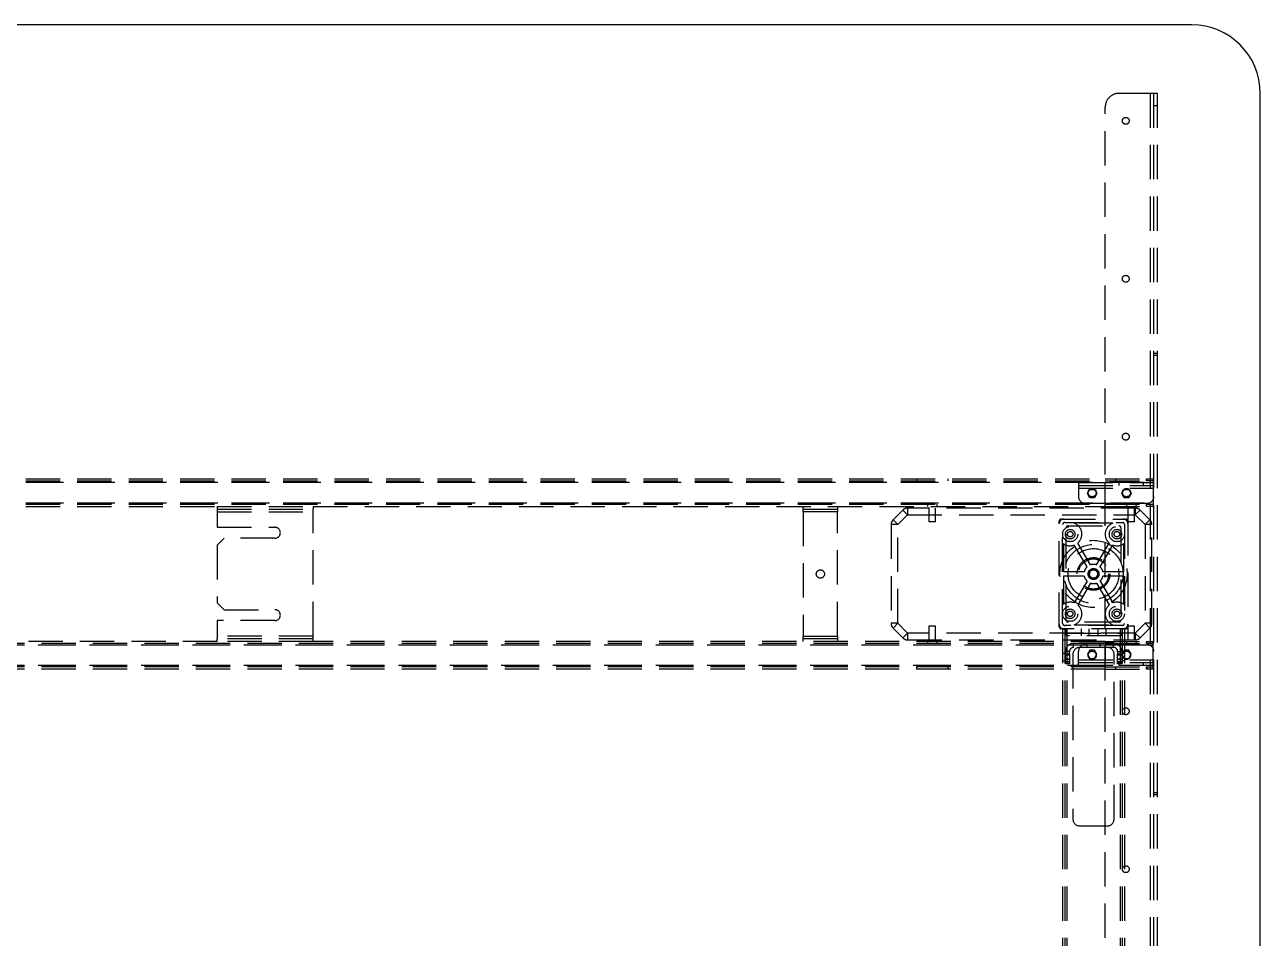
# Model space of a CAD drawing. Header units: millimetres. Extents: x -429 to 16771, y -1239 to 5751.
# Drawn here: x 8200 to 9100, y 1018 to 1683 of the extents above; entities that cross this region are included whole.
import ezdxf

# ---------------------------------------------------------------- set-up
doc = ezdxf.new("R2010")
doc.units = ezdxf.units.MM
doc.header["$LTSCALE"] = 100
doc.linetypes.add('HIDDEN', pattern=[0.375, 0.25, -0.125])

msp = doc.modelspace()

# ---------------------------------------------------------------- linework, layer by layer
at = {"color": 7, "linetype": 'Continuous', "lineweight": -3}
for p, q in [((9050, 1683.4), (7350, 1683.4)), ((9100, 933.4), (9100, 1633.4))]:
    msp.add_line(p, q, dxfattribs=at)
at = {"color": 7, "linetype": 'HIDDEN', "lineweight": -3}
for p, q in [((9020, 1633.4), (8997, 1633.4)), ((9020, 933.4), (9020, 1633.4)), ((9025, 1633.4), (9020, 1633.4)), ((9020, 933.4), (9020, 1633.4)), ((9022.5, 933.4), (9022.5, 1633.4)), ((9025, 933.4), (9025, 1633.4)), ((8987, 943.4), (8987, 1623.4)), ((9022.5, 1624.55), (9025, 1624.55)), ((9025, 1443.98), (9022.5, 1443.98)), ((9022.5, 1442.83), (9025, 1442.83)), ((7413, 1352.65), (8987, 1352.65)), ((7413, 1351.15), (8987, 1351.15)), ((8849.5, 1352.65), (8849.5, 1351.15)), ((8872.5, 1351.15), (8872.5, 1352.65)), ((8987, 1352.65), (9017, 1352.65)), ((8987, 1351.15), (9017, 1351.15)), ((8994.5, 1352.65), (8994.5, 1351.15)), ((9017, 1351.15), (9017, 1352.65)), ((9017, 1352.65), (9022, 1352.65)), ((9022, 1351.15), (9017, 1351.15)), ((9017.5, 1351.15), (9017.5, 1352.65)), ((9022, 1352.65), (9022, 1351.15)), ((9022, 1351.15), (9022, 1350.15)), ((7378, 1350.15), (9022, 1350.15)), ((7378, 1350.15), (9022, 1350.15)), ((7413, 1350.15), (8987, 1350.15)), ((7413, 1350.15), (8987, 1350.15)), ((8967.5, 1349.9), (8967.5, 1345.9)), ((8967.5, 1349.9), (9022.5, 1349.9)), ((8967.5, 1347.9), (9022.5, 1347.9)), ((8967.5, 1345.9), (9022.5, 1345.9)), ((8967.5, 1345.9), (8967.5, 1339.9)), ((8967.5, 1345.9), (9022.5, 1345.9)), ((8967.5, 1345.9), (9022.5, 1345.9)), ((8967.5, 1345.9), (9022.5, 1345.9)), ((8974.03, 1341.9), (8975.77, 1344.9)), ((8975.77, 1338.9), (8974.03, 1341.9)), ((8975.77, 1344.9), (8979.23, 1344.9)), ((8979.23, 1344.9), (8980.96, 1341.9)), ((8980.96, 1341.9), (8979.23, 1338.9)), ((8987, 1335.15), (8987, 1350.15)), ((8997, 1349.9), (8997, 1347.9)), ((8999.03, 1341.9), (9000.77, 1344.9)), ((9000.77, 1338.9), (8999.03, 1341.9)), ((9000.77, 1344.9), (9004.23, 1344.9)), ((9004.23, 1344.9), (9005.96, 1341.9)), ((9005.96, 1341.9), (9004.23, 1338.9)), ((9015, 1347.9), (9015, 1349.9)), ((9022, 1350.15), (9022, 1335.15)), ((7378, 1335.15), (9022, 1335.15)), ((7378, 1335.15), (9022, 1335.15)), ((7413, 1335.15), (8987, 1335.15)), ((7413, 1335.15), (8987, 1335.15)), ((7413, 1334.15), (8987, 1334.15)), ((7413, 1332.65), (8340, 1332.65)), ((8340, 1332.65), (8340, 1330.65)), ((8340, 1332.65), (8410, 1332.65)), ((8410, 1332.65), (8410, 1330.65)), ((8410, 1332.65), (8987, 1332.65)), ((8767, 1328.65), (8767, 1332.65)), ((8792, 1332.65), (8792, 1328.65)), ((8857.5, 1334.15), (8857.5, 1332.65)), ((8864.5, 1332.65), (8864.5, 1334.15)), ((8972.5, 1334.9), (9017.5, 1334.9)), ((8979.23, 1338.9), (8975.77, 1338.9)), ((8987, 1334.15), (9017, 1334.15)), ((8987, 1332.65), (9017, 1332.65)), ((9004.23, 1338.9), (9000.77, 1338.9)), ((9002.5, 1334.15), (9002.5, 1332.65)), ((9009.5, 1332.65), (9009.5, 1334.15)), ((9017, 1332.65), (9017, 1334.15)), ((9017, 1334.15), (9022, 1334.15)), ((9022, 1332.65), (9017, 1332.65)), ((9022, 1335.15), (9022, 1334.15)), ((9022, 1334.15), (9022, 1332.65)), ((8340, 1330.65), (8410, 1330.65)), ((8340, 1330.65), (8340, 1328.65)), ((8340, 1328.65), (8410, 1328.65)), ((8340, 1328.65), (8410, 1328.65)), ((8340, 1328.65), (8340, 1317.4)), ((8410, 1328.65), (8410, 1330.65)), ((8410, 1238.15), (8410, 1328.65)), ((8767, 1330.65), (8792, 1330.65)), ((8792, 1328.65), (8767, 1328.65)), ((8767, 1328.65), (8767, 1238.15)), ((8792, 1328.65), (8767, 1328.65)), ((8792, 1238.15), (8792, 1328.65)), ((8839.53, 1329.94), (8832.46, 1322.87)), ((8836, 1319.33), (8843.07, 1326.4)), ((8839.53, 1329.94), (8843.07, 1326.4)), ((9008.93, 1331.4), (8843.07, 1331.4)), ((8843.07, 1331.4), (8843.07, 1326.4)), ((8843.07, 1326.4), (9008.93, 1326.4)), ((8858.6, 1331.4), (8858.6, 1321.4)), ((8863.4, 1321.4), (8863.4, 1331.4)), ((8955, 1323.4), (9002, 1323.4)), ((9003.6, 1331.4), (9003.6, 1321.4)), ((9008.4, 1321.4), (9008.4, 1331.4)), ((9008.93, 1331.4), (9008.93, 1326.4)), ((9012.46, 1329.94), (9008.93, 1326.4)), ((9008.93, 1326.4), (9016, 1319.33)), ((9019.53, 1322.87), (9012.46, 1329.94)), ((8340, 1317.4), (8382, 1317.4)), ((8831, 1319.33), (8831, 1247.47)), ((8836, 1319.33), (8831, 1319.33)), ((8832.46, 1322.87), (8836, 1319.33)), ((8836, 1247.47), (8836, 1319.33)), ((8863.4, 1321.4), (8858.6, 1321.4)), ((8953.5, 1244.9), (8953.5, 1321.9)), ((8956, 1247.4), (8956, 1319.4)), ((8957.5, 1320.9), (8999.5, 1320.9)), ((8958.5, 1249.9), (8958.5, 1316.9)), ((8960, 1318.4), (8997, 1318.4)), ((8992.63, 1320.4), (8964.37, 1320.4)), ((8998.5, 1316.9), (8998.5, 1249.9)), ((9001, 1319.4), (9001, 1247.4)), ((9003.5, 1321.9), (9003.5, 1244.9)), ((9008.4, 1321.4), (9003.6, 1321.4)), ((9019.53, 1322.87), (9016, 1319.33)), ((9021, 1319.33), (9016, 1319.33)), ((9016, 1319.33), (9016, 1247.47)), ((9021, 1247.47), (9021, 1319.33)), ((8345, 1309.4), (8340, 1304.4)), ((8382, 1309.4), (8345, 1309.4)), ((8956.5, 1305.53), (8956.5, 1284.9)), ((8976.34, 1290.06), (8967.02, 1305.94)), ((8980.66, 1290.06), (8989.97, 1305.94)), ((9000.5, 1284.9), (9000.5, 1305.53)), ((8340, 1304.4), (8340, 1262.4)), ((8973.75, 1288.54), (8964.44, 1304.43)), ((8983.25, 1288.54), (8992.56, 1304.43)), ((8971.66, 1284.9), (8956.5, 1284.9)), ((8971.66, 1281.9), (8956.5, 1281.9)), ((8956.5, 1281.9), (8956.5, 1261.28)), ((8978.5, 1286.4), (8978.5, 1286.94)), ((9000.5, 1284.9), (8985.34, 1284.9)), ((9000.5, 1281.9), (8985.34, 1281.9)), ((9000.5, 1261.28), (9000.5, 1281.9)), ((8973.75, 1278.26), (8964.44, 1262.38)), ((8976.34, 1276.75), (8967.02, 1260.86)), ((8980.66, 1276.75), (8989.97, 1260.86)), ((8983.25, 1278.26), (8992.56, 1262.38)), ((8340, 1262.4), (8345, 1257.4)), ((8345, 1257.4), (8382, 1257.4)), ((8382, 1249.4), (8340, 1249.4)), ((8340, 1249.4), (8340, 1238.15)), ((8836, 1247.47), (8831, 1247.47)), ((8836, 1247.47), (8832.46, 1243.94)), ((8832.46, 1243.94), (8839.53, 1236.87)), ((8843.07, 1240.4), (8836, 1247.47)), ((8863.4, 1245.4), (8858.6, 1245.4)), ((8858.6, 1245.4), (8858.6, 1235.4)), ((8863.4, 1235.4), (8863.4, 1245.4)), ((9002, 1243.4), (8955, 1243.4)), ((8956, 1243.4), (8956, 883.4)), ((8999.5, 1245.9), (8957.5, 1245.9)), ((8957.6, 1243.4), (8957.6, 455.4)), ((8958.5, 1240.4), (8958.5, 1243.4)), ((8959, 1243.4), (8959, 455.4)), ((8959, 1243.4), (8959, 455.4)), ((8959, 1243.4), (8959, 455.4)), ((8959, 1243.4), (8959, 883.4)), ((8997, 1248.4), (8960, 1248.4)), ((8964.37, 1246.4), (8992.63, 1246.4)), ((8969.5, 1243.4), (8969.5, 1238.4)), ((8975.1, 1243.4), (8975.1, 1238.4)), ((8981.9, 1238.4), (8981.9, 1243.4)), ((8987.5, 1243.4), (8987.5, 1238.4)), ((8998, 1243.4), (8998, 455.4)), ((8998, 1243.4), (8998, 455.4)), ((8998, 1243.4), (8998, 455.4)), ((8998, 1243.4), (8998, 866.09)), ((8998.5, 1240.4), (8998.5, 1243.4)), ((8999.4, 1243.4), (8999.4, 455.4)), ((9001, 1243.4), (9001, 883.4)), ((9008.4, 1245.4), (9003.6, 1245.4)), ((9003.6, 1245.4), (9003.6, 1235.4)), ((9008.4, 1235.4), (9008.4, 1245.4)), ((9016, 1247.47), (9008.93, 1240.4)), ((9012.46, 1236.87), (9019.53, 1243.94)), ((9021, 1247.47), (9016, 1247.47)), ((9016, 1247.47), (9019.53, 1243.94)), ((8340, 1234.15), (7413, 1234.15)), ((8340, 1238.15), (8340, 1236.15)), ((8410, 1238.15), (8340, 1238.15)), ((8410, 1238.15), (8340, 1238.15)), ((8340, 1234.15), (8340, 1236.15)), ((8410, 1236.15), (8340, 1236.15)), ((8410, 1234.15), (8340, 1234.15)), ((8410, 1236.15), (8410, 1238.15)), ((8410, 1234.15), (8410, 1236.15)), ((8987, 1234.15), (8410, 1234.15)), ((8767, 1238.15), (8792, 1238.15)), ((8767, 1234.15), (8767, 1238.15)), ((8767, 1238.15), (8792, 1238.15)), ((8792, 1236.15), (8767, 1236.15)), ((8792, 1238.15), (8792, 1234.15)), ((8843.07, 1240.4), (8839.53, 1236.87)), ((9008.93, 1240.4), (8843.07, 1240.4)), ((8843.07, 1240.4), (8843.07, 1235.4)), ((8843.07, 1235.4), (9008.93, 1235.4)), ((8857.5, 1234.15), (8857.5, 1232.65)), ((8864.5, 1232.65), (8864.5, 1234.15)), ((8958.5, 1240.4), (8998.5, 1240.4)), ((8958.5, 1238.4), (8958.5, 1240.4)), ((8998.5, 1238.4), (8958.5, 1238.4)), ((8987, 1234.15), (9017, 1234.15)), ((8998.5, 1240.4), (8998.5, 1238.4)), ((9002.5, 1234.15), (9002.5, 1232.65)), ((9008.93, 1240.4), (9012.46, 1236.87)), ((9008.93, 1240.4), (9008.93, 1235.4)), ((9009.5, 1232.65), (9009.5, 1234.15)), ((9017, 1232.65), (9017, 1234.15)), ((9017, 1234.15), (9022, 1234.15)), ((9022, 1234.15), (9022, 1232.65)), ((9022, 1231.65), (7378, 1231.65)), ((9022, 1231.65), (7378, 1231.65)), ((8987, 1232.65), (7413, 1232.65)), ((8987, 1231.65), (7413, 1231.65)), ((8987, 1231.65), (7413, 1231.65)), ((8957.6, 1225.4), (8956, 1225.4)), ((8961, 1226.9), (8958, 1226.9)), ((8958, 1224.97), (8958, 1226.9)), ((8961, 1226.9), (8958, 1226.9)), ((8958, 1224.97), (8961, 1224.97)), ((8958, 1221.44), (8958, 1224.97)), ((8961, 1224.97), (8958, 1224.97)), ((8961, 1224.97), (8961, 1226.9)), ((8961, 1224.97), (8961, 1221.44)), ((8963.5, 1224.9), (8963.5, 1104.9)), ((8964, 1229.9), (8964, 1232.9)), ((8993, 1232.9), (8964, 1232.9)), ((8964, 1229.9), (8964, 1232.9)), ((8993, 1229.9), (8964, 1229.9)), ((8967.5, 1220.9), (8967.5, 1226.9)), ((8972.5, 1231.9), (9017.5, 1231.9)), ((8973.75, 1229.9), (8973.75, 1232.9)), ((8975.77, 1227.9), (8974.03, 1224.9)), ((8974.03, 1224.9), (8975.77, 1221.9)), ((8979.23, 1227.9), (8975.77, 1227.9)), ((8980.96, 1224.9), (8979.23, 1227.9)), ((8979.23, 1221.9), (8980.96, 1224.9)), ((8983.25, 1229.9), (8983.25, 1232.9)), ((8987, 1232.65), (9017, 1232.65)), ((8987, 1231.65), (8987, 1216.65)), ((8993, 1229.9), (8993, 1232.9)), ((8993, 1229.9), (8993, 1232.9)), ((8993.5, 1104.9), (8993.5, 1224.9)), ((8996, 1226.9), (8999, 1226.9)), ((8996, 1226.9), (8996, 1224.97)), ((8996, 1226.9), (8999, 1226.9)), ((8996, 1224.97), (8999, 1224.97)), ((8996, 1221.44), (8996, 1224.97)), ((8999, 1224.97), (8996, 1224.97)), ((8999, 1226.9), (8999, 1224.97)), ((8999, 1224.97), (8999, 1221.44)), ((9000.77, 1227.9), (8999.03, 1224.9)), ((8999.03, 1224.9), (9000.77, 1221.9)), ((9001, 1225.4), (8999.4, 1225.4)), ((9004.23, 1227.9), (9000.77, 1227.9)), ((9005.96, 1224.9), (9004.23, 1227.9)), ((9004.23, 1221.9), (9005.96, 1224.9)), ((9022, 1232.65), (9017, 1232.65)), ((9022, 1231.65), (9022, 1232.65)), ((9022, 1216.65), (9022, 1231.65)), ((9022, 1216.65), (7378, 1216.65)), ((9022, 1216.65), (7378, 1216.65)), ((8987, 1216.65), (7413, 1216.65)), ((8987, 1216.65), (7413, 1216.65)), ((8987, 1215.65), (7413, 1215.65)), ((8849.5, 1215.65), (8849.5, 1214.15)), ((8872.5, 1214.15), (8872.5, 1215.65)), ((8956, 1220.4), (8957.6, 1220.4)), ((8961, 1224.15), (8958, 1224.15)), ((8958, 1221.65), (8961, 1221.65)), ((8961, 1221.44), (8958, 1221.44)), ((8958, 1219.37), (8958, 1221.44)), ((8958, 1221.44), (8961, 1221.44)), ((8958, 1219.37), (8961, 1219.37)), ((8958, 1217.9), (8958, 1219.37)), ((8961, 1219.37), (8958, 1219.37)), ((8961, 1217.9), (8958, 1217.9)), ((8961, 1221.44), (8961, 1219.37)), ((8961, 1219.37), (8961, 1217.9)), ((8967.5, 1220.9), (9022.5, 1220.9)), ((8967.5, 1216.9), (8967.5, 1220.9)), ((8967.5, 1220.9), (9022.5, 1220.9)), ((8967.5, 1220.9), (9022.5, 1220.9)), ((8967.5, 1220.9), (9022.5, 1220.9)), ((8967.5, 1218.9), (9022.5, 1218.9)), ((8967.5, 1216.9), (9022.5, 1216.9)), ((8975.77, 1221.9), (8979.23, 1221.9)), ((8987, 1215.65), (9017, 1215.65)), ((8994.5, 1215.65), (8994.5, 1214.15)), ((8999, 1224.15), (8996, 1224.15)), ((8996, 1221.65), (8999, 1221.65)), ((8999, 1221.44), (8996, 1221.44)), ((8996, 1219.37), (8996, 1221.44)), ((8996, 1221.44), (8999, 1221.44)), ((8996, 1219.37), (8999, 1219.37)), ((8996, 1217.9), (8996, 1219.37)), ((8999, 1219.37), (8996, 1219.37)), ((8999, 1217.9), (8996, 1217.9)), ((8997, 1218.9), (8997, 1216.9)), ((8999, 1221.44), (8999, 1219.37)), ((8999, 1219.37), (8999, 1217.9)), ((8999.4, 1220.4), (9001, 1220.4)), ((9000.77, 1221.9), (9004.23, 1221.9)), ((9015, 1216.9), (9015, 1218.9)), ((9017, 1214.15), (9017, 1215.65)), ((9017, 1215.65), (9022, 1215.65)), ((9017.5, 1214.15), (9017.5, 1215.65)), ((9022, 1215.65), (9022, 1216.65)), ((9022, 1215.65), (9022, 1214.15)), ((8987, 1214.15), (7413, 1214.15)), ((8987, 1214.15), (9017, 1214.15)), ((9022, 1214.15), (9017, 1214.15)), ((9025, 1123.98), (9022.5, 1123.98)), ((9022.5, 1122.83), (9025, 1122.83)), ((8968.5, 1099.9), (8988.5, 1099.9))]:
    msp.add_line(p, q, dxfattribs=at)
at = {"color": 7, "linetype": 'HIDDEN', "lineweight": -3, "flags": 128}
msp.add_lwpolyline([(8978.5, 1286.94), (8979.85, 1286.67), (8981, 1285.91), (8981.77, 1284.76), (8982.04, 1283.4), (8981.77, 1282.05), (8981, 1280.9), (8979.85, 1280.13), (8978.5, 1279.86), (8977.14, 1280.13), (8975.99, 1280.9), (8975.23, 1282.05), (8974.96, 1283.4), (8975.23, 1284.76), (8975.99, 1285.91), (8977.14, 1286.67), (8978.5, 1286.94), (8978.5, 1286.94)], dxfattribs=at)
msp.add_lwpolyline([(8978.5, 1286.94), (8979.85, 1286.67), (8981, 1285.91), (8981.77, 1284.76), (8982.04, 1283.4), (8981.77, 1282.05), (8981, 1280.9), (8979.85, 1280.13), (8978.5, 1279.86), (8977.14, 1280.13), (8975.99, 1280.9), (8975.23, 1282.05), (8974.96, 1283.4), (8975.23, 1284.76), (8975.99, 1285.91), (8977.14, 1286.67), (8978.5, 1286.94), (8978.5, 1286.94)], dxfattribs=at)
at = {"color": 7, "linetype": 'HIDDEN', "lineweight": -3}
for centre, radius in [((9002, 1613.4), 2.5), ((9002, 1498.4), 2.5), ((9002, 1383.4), 2.5), ((8977.5, 1342.65), 3), ((9002.5, 1342.65), 3), ((8961.5, 1312.4), 5.5), ((8961.5, 1312.4), 3.5), ((8961.5, 1312.4), 2), ((8995.5, 1312.4), 5.5), ((8995.5, 1312.4), 3.5), ((8995.5, 1312.4), 2), ((8978.5, 1283.4), 24.5), ((8978.5, 1283.4), 21.5), ((8978.5, 1283.4), 18.5), ((8978.5, 1283.4), 11.9), ((8978.5, 1283.4), 11), ((8978.5, 1283.4), 4), ((8779.5, 1283.4), 3), ((8978.5, 1283.4), 3), ((8961.5, 1254.4), 5.5), ((8961.5, 1254.4), 3.5), ((8961.5, 1254.4), 2), ((8995.5, 1254.4), 5.5), ((8995.5, 1254.4), 3.5), ((8995.5, 1254.4), 2), ((8977.5, 1224.15), 3), ((9002.5, 1224.15), 3), ((9002, 1183.4), 2.5), ((9002, 1068.4), 2.5)]:
    msp.add_circle(centre, radius, dxfattribs=at)
at = {"color": 7, "linetype": 'Continuous', "lineweight": -3}
msp.add_arc((9050, 1633.4), 50, 0, 90, dxfattribs=at)
at = {"color": 7, "linetype": 'HIDDEN', "lineweight": -3}
for centre, radius, start, end in [((8997, 1623.4), 10, 90, 180), ((8972.5, 1339.9), 5, 180, 270), ((9017.5, 1339.9), 5, 270, 0), ((8843.07, 1326.4), 5, 90, 135), ((8957, 1319.9), 3.5, 90, 180), ((8955, 1321.9), 1.5, 90, 180), ((9000, 1319.9), 3.5, 0, 90), ((9002, 1321.9), 1.5, 0, 90), ((9008.93, 1326.4), 5, 45, 90), ((8382, 1313.4), 4, 270, 90), ((8836, 1319.33), 5, 135, 180), ((8957.5, 1319.4), 1.5, 90, 180), ((8960, 1316.9), 1.5, 90, 180), ((8961.5, 1312.4), 8.5, 310.54337, 70.25008), ((8995.5, 1312.4), 8.5, 109.74992, 229.45663), ((8997, 1316.9), 1.5, 0, 90), ((8999.5, 1319.4), 1.5, 0, 90), ((9016, 1319.33), 5, 0, 45), ((8961.5, 1312.4), 8.5, 233.96812, 290.21488), ((8995.5, 1312.4), 8.5, 249.78512, 306.03188), ((8978.5, 1283.4), 7, 132.75275, 167.62637), ((8978.5, 1283.4), 7, 71.9945, 108.0055), ((8978.5, 1283.4), 7, 12.37363, 47.24725), ((8978.5, 1283.4), 7, 192.37363, 227.24725), ((8978.5, 1283.4), 7, 312.75275, 347.62637), ((8978.5, 1283.4), 7, 251.9945, 288.0055), ((8961.5, 1254.4), 8.5, 69.78512, 126.03188), ((8961.5, 1254.4), 8.5, 289.74992, 49.45663), ((8995.5, 1254.4), 8.5, 130.54337, 250.25008), ((8995.5, 1254.4), 8.5, 53.96812, 110.21488), ((8382, 1253.4), 4, 270, 90), ((8836, 1247.47), 5, 180, 225), ((8957, 1246.9), 3.5, 180, 270), ((8955, 1244.9), 1.5, 180, 270), ((8957.5, 1247.4), 1.5, 180, 270), ((8960, 1249.9), 1.5, 180, 270), ((8997, 1249.9), 1.5, 270, 0), ((8999.5, 1247.4), 1.5, 270, 0), ((9000, 1246.9), 3.5, 270, 0), ((9002, 1244.9), 1.5, 270, 0), ((9016, 1247.47), 5, 315, 0), ((8843.07, 1240.4), 5, 225, 270), ((9008.93, 1240.4), 5, 270, 315), ((8964, 1226.9), 6, 90, 180), ((8964, 1226.9), 3, 90, 180), ((8968.5, 1224.9), 5, 90, 180), ((8972.5, 1226.9), 5, 90, 180), ((8988.5, 1224.9), 5, 0, 90), ((8993, 1226.9), 6, 0, 90), ((8993, 1226.9), 3, 0, 90), ((9017.5, 1226.9), 5, 0, 90), ((8968.5, 1104.9), 5, 180, 270), ((8988.5, 1104.9), 5, 270, 0)]:
    msp.add_arc(centre, radius, start, end, dxfattribs=at)
msp.add_open_spline([(8978.5, 1286.84), (8978.13, 1286.77), (8977.39, 1286.64), (8976.44, 1286), (8975.77, 1285.11), (8975.48, 1284.19), (8975.49, 1283.62), (8975.5, 1283.4)], degree=3, knots=[0, 0, 0, 0, 0.220659, 0.441326, 0.661891, 0.873003, 1, 1, 1, 1], dxfattribs=at)

doc.saveas('drawing.dxf')
